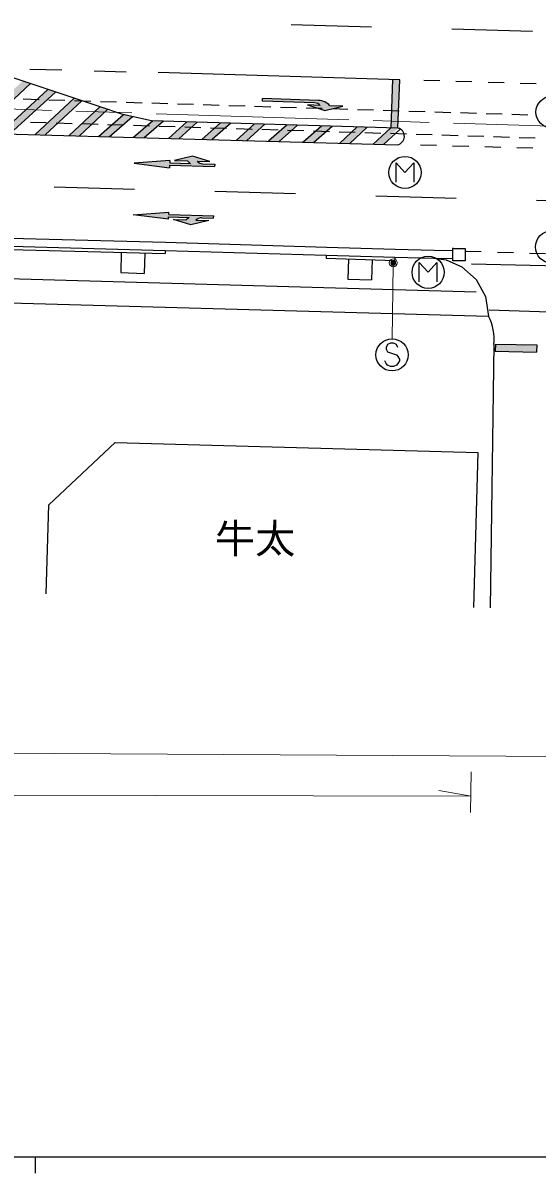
# Model space of a CAD drawing. Units: millimetres, scale not verified. Extents: x 40000 to 680000, y 20000 to 380000.
# Drawn here: x 167233 to 199196, y 204000 to 275506 of the extents above; entities that cross this region are included whole.
import ezdxf
from ezdxf.enums import TextEntityAlignment as Align

# ---------------------------------------------------------------- set-up
doc = ezdxf.new("R2010")
doc.units = ezdxf.units.MM
doc.header["$LTSCALE"] = 1000
doc.header["$PDMODE"] = 32
doc.header["$PDSIZE"] = 500
doc.linetypes.add('CHAIN', pattern=[18.5, 12, -1.5, 3.5, -1.5])
for name, color, linetype, lineweight in [('M-BGD', 7, 'Continuous', 25), ('M-BGD-EXST', 7, 'Continuous', 25), ('M-BMK', 2, 'CHAIN', 13), ('M-STR-HTXT', 7, 'Continuous', 13), ('M-STR-STRC', 7, 'Continuous', 25), ('M-TTL-BAND', 7, 'Continuous', 25)]:
    doc.layers.add(name, color=color, linetype=linetype, lineweight=lineweight)
doc.layers.add('M-BMK-HTXT', color=7, linetype='Continuous')
doc.styles.add('ＭＳ ゴシック', font='')
doc.styles.get('ＭＳ ゴシック').set_extended_font_data('MS Gothic')

msp = doc.modelspace()

# ---------------------------------------------------------------- hatches: boundary and pattern name
at = {"layer": 'M-BGD'}
for points in [[(185618, 270685), (182134, 270804), (182129, 270654), (185370, 270544, -0.20151), (185722, 270382), (184922, 270409), (186011, 270072), (187121, 270334), (186321, 270361, 0.20151)], [(176660, 266950), (177460, 266928, 0.06022), (177643, 266773), (176356, 266808), (176360, 266958), (174155, 266792), (176348, 266508), (176352, 266658), (179151, 266582), (179155, 266732), (178412, 266752, -0.20151), (178059, 266912), (178859, 266890), (177768, 267220)], [(196609, 255540), (196602, 255091), (199174, 255047), (199182, 255497)]]:
    msp.add_hatch(color=256, dxfattribs=at).paths.add_polyline_path(points)
at = {"layer": 'M-STR-STRC'}
for points in [[(167706, 271736), (167219, 271899), (163742, 268682), (163815, 268677), (164382, 268662)], [(190551, 268972), (190666, 271971), (190216, 271985), (190101, 268986), (190105, 268986)], [(169262, 271214), (168774, 271377), (165765, 268623), (166412, 268605)], [(170900, 270665), (170413, 270828), (167967, 268561), (168610, 268544)], [(172498, 270132), (172012, 270292), (170110, 268502), (170747, 268484)], [(174039, 269691), (173492, 269811), (171932, 268451), (172595, 268432)], [(175964, 269409), (175301, 269429), (174106, 268390), (174771, 268372)], [(178068, 269346), (177419, 269365), (176275, 268330), (176925, 268311)], [(180167, 269283), (179511, 269303), (178348, 268272), (179006, 268253)], [(182275, 269220), (181630, 269239), (180511, 268211), (181157, 268193)], [(184312, 269159), (183655, 269179), (182498, 268156), (183157, 268137)], [(186465, 269095), (185805, 269114), (184641, 268096), (185303, 268078)], [(187564, 268014), (188641, 269029), (188005, 269049), (186927, 268032)], [(190551, 268972), (190105, 268986), (189010, 267974), (189654, 267956)], [(176284, 263299), (176288, 263449), (177575, 263411, 0.06022), (177383, 263267), (176584, 263290), (177675, 262958), (178783, 263226), (177983, 263249, -0.20151), (178344, 263389), (179087, 263367), (179091, 263517), (176293, 263599), (176297, 263748), (174091, 263587)]]:
    msp.add_hatch(color=256, dxfattribs=at).paths.add_polyline_path(points)

# ---------------------------------------------------------------- linework, layer by layer
msp.add_arc((190417, 268457), 533, 59.08848, 75.4355)
at = {"layer": 'M-BGD'}
for p, q in [((164382, 268662), (167709, 271739)), ((190216, 271985), (190101, 268986)), ((190551, 268972), (190666, 271971)), ((168774, 271377), (165765, 268623)), ((169262, 271214), (166412, 268605)), ((168245, 270731), (167246, 270762)), ((167967, 268561), (170413, 270828)), ((168610, 268544), (170900, 270665)), ((169844, 270681), (168845, 270712)), ((171444, 270631), (170444, 270662)), ((173043, 270581), (172043, 270612)), ((174642, 270531), (173642, 270562)), ((176241, 270481), (175242, 270512)), ((177840, 270430), (176841, 270462)), ((179440, 270380), (178440, 270412)), ((181039, 270330), (180039, 270361)), ((182638, 270280), (181639, 270311)), ((182129, 270654), (182134, 270804)), ((185370, 270544), (182129, 270654)), ((185618, 270685), (182134, 270804)), ((185722, 270382), (184922, 270409)), ((184922, 270409), (186011, 270072)), ((186011, 270072), (187121, 270334)), ((187121, 270334), (186321, 270361)), ((172012, 270292), (170110, 268502)), ((172498, 270132), (170747, 268484)), ((171932, 268451), (173492, 269811)), ((172595, 268432), (174039, 269691)), ((184237, 270230), (183238, 270261)), ((185836, 270180), (184837, 270211)), ((187436, 270130), (186436, 270161)), ((189035, 270080), (188035, 270111)), ((190634, 270029), (189635, 270061)), ((192233, 269979), (191234, 270011)), ((193833, 269929), (192833, 269961)), ((195432, 269879), (194432, 269910)), ((197031, 269829), (196031, 269860)), ((198630, 269779), (197631, 269810)), ((167699, 269348), (168698, 269316)), ((169298, 269297), (170298, 269266)), ((170897, 269247), (171897, 269216)), ((172497, 269197), (173496, 269166)), ((174096, 269147), (175095, 269116)), ((175301, 269429), (174106, 268390)), ((175964, 269409), (174771, 268372)), ((175695, 269097), (176694, 269066)), ((176275, 268330), (177419, 269365)), ((176925, 268311), (178068, 269346)), ((177294, 269047), (178294, 269016)), ((179511, 269303), (178348, 268272)), ((178893, 268997), (179893, 268965)), ((180167, 269283), (179006, 268253)), ((180493, 268947), (181492, 268915)), ((180511, 268211), (181630, 269239)), ((181157, 268193), (182275, 269220)), ((182092, 268896), (183091, 268865)), ((183655, 269179), (182498, 268156)), ((184312, 269159), (183157, 268137)), ((184641, 268096), (185805, 269114)), ((185303, 268078), (186465, 269095)), ((188005, 269049), (186927, 268032)), ((188641, 269029), (187564, 268014)), ((189010, 267974), (190105, 268986)), ((189654, 267956), (190691, 268914)), ((183691, 268846), (184691, 268815)), ((185290, 268796), (186290, 268765)), ((186889, 268746), (187889, 268715)), ((188489, 268696), (189488, 268665)), ((190088, 268646), (191087, 268615)), ((191687, 268596), (192687, 268564)), ((193286, 268546), (194286, 268514)), ((194886, 268496), (195885, 268464)), ((196485, 268445), (197484, 268414)), ((198084, 268395), (199083, 268364)), ((176360, 266958), (174155, 266792)), ((174155, 266792), (176348, 266508)), ((176360, 266958), (176356, 266808)), ((176356, 266808), (177643, 266773)), ((177768, 267220), (176660, 266950)), ((176660, 266950), (177460, 266928)), ((178859, 266890), (177768, 267220)), ((178059, 266912), (178859, 266890)), ((178412, 266752), (179155, 266732)), ((179155, 266732), (179151, 266582)), ((176352, 266658), (176348, 266508)), ((176352, 266658), (179151, 266582)), ((162067, 262251), (176093, 261869)), ((176094, 261869), (186101, 261577)), ((162048, 261551), (176074, 261169)), ((173345, 261243), (173311, 259985)), ((174810, 261203), (174776, 259940)), ((176079, 261369), (176074, 261169)), ((186087, 261077), (186080, 260877)), ((186102, 261577), (190371, 261445)), ((193957, 261519), (193956, 261489)), ((186080, 260877), (190349, 260745)), ((187481, 260834), (187443, 259588)), ((188938, 260789), (188899, 259545)), ((190356, 260945), (190349, 260745)), ((173311, 259985), (174776, 259940)), ((187443, 259588), (188899, 259545)), ((121709, 259375), (196184, 257275)), ((196517, 255524), (196279, 239138)), ((196609, 255540), (196602, 255091)), ((196609, 255540), (199182, 255497)), ((199182, 255497), (199174, 255047)), ((196602, 255091), (199174, 255047)), ((168847, 245541), (172958, 249427)), ((172958, 249427), (195519, 248790)), ((195519, 248790), (195248, 239170)), ((168678, 240002), (168835, 245541))]:
    msp.add_line(p, q, dxfattribs=at)
for points in [[(130895, 262629), (133064, 262570), (152047, 262031), (162053, 261751), (176079, 261369), (186087, 261077), (190356, 260945), (192786, 260881), (193953, 260869)], [(85553, 261849), (103798, 261336), (108002, 260621), (123020, 260225), (129850, 260654), (195414, 258795)], [(190369, 261445), (192796, 261381), (193956, 261369)], [(192786, 260881), (193552, 260784), (194518, 260354), (195423, 259552), (195999, 258496), (196184, 257275)]]:
    msp.add_lwpolyline(points, dxfattribs=at)
msp.add_lwpolyline([(193952, 260722), (193956, 261489), (194723, 261484), (194719, 260717)], close=True, dxfattribs=at)
for centre, radius, start, end in [((185353, 270044), 500, 42.48562, 88.05862), ((185584, 269686), 1000, 42.48562, 88.05862), ((178193, 267608), 1000, 222.87864, 236.66331), ((178426, 267252), 500, 222.87864, 268.45164), ((193199, 255800), 3330, 355.24794, 26.29758)]:
    msp.add_arc(centre, radius, start, end, dxfattribs=at)
at = {"layer": 'M-BGD-EXST'}
for p, q in [((190437, 265612), (190437, 266812)), ((190437, 266812), (190987, 266212)), ((190987, 266212), (191537, 266812)), ((191537, 266812), (191537, 265612)), ((191876, 259404), (191876, 260604)), ((191876, 260604), (192426, 260004)), ((192426, 260004), (192976, 260604)), ((192976, 260604), (192976, 259404))]:
    msp.add_line(p, q, dxfattribs=at)
for centre in [(200132, 269968), (190987, 266212), (200097, 261579), (192426, 260004)]:
    msp.add_circle(centre, 1000, dxfattribs=at)
at = {"layer": 'M-BMK'}
msp.add_line((64563, 273390), (331366, 264919), dxfattribs=at)
at = {"layer": 'M-STR-HTXT'}
for p, q in [((190255, 260444), (190195, 255869)), ((89125, 230580), (330434, 229103)), ((195056, 226408), (195094, 228935)), ((85171, 227624), (195094, 227435)), ((195094, 227435), (193096, 227788))]:
    msp.add_line(p, q, dxfattribs=at)
for radius in [150, 120, 90, 60, 30, 20]:
    msp.add_circle((190257, 260594), radius, dxfattribs=at)
msp.add_point((190257, 260594), dxfattribs=at)
at = {"layer": 'M-STR-STRC'}
for p, q in [((183913, 275418), (188911, 275277)), ((193909, 275136), (198907, 274996)), ((167655, 272642), (169654, 272587)), ((171653, 272531), (173652, 272476)), ((190666, 271971), (175647, 272427)), ((193154, 271909), (192155, 271941)), ((195153, 271846), (194154, 271878)), ((197152, 271783), (196153, 271815)), ((199151, 271720), (198152, 271752)), ((192949, 267884), (191949, 267911)), ((194948, 267829), (193948, 267857)), ((196947, 267775), (195948, 267802)), ((198947, 267721), (197947, 267748)), ((174172, 265160), (169174, 265299)), ((184168, 264881), (179170, 265021)), ((194164, 264603), (189166, 264742)), ((204161, 264324), (199163, 264463)), ((174091, 263587), (176297, 263748)), ((176284, 263299), (174091, 263587)), ((176284, 263299), (176288, 263449)), ((176288, 263449), (177575, 263411)), ((176293, 263599), (176297, 263748)), ((176293, 263599), (179091, 263517)), ((176584, 263290), (177383, 263267)), ((177675, 262958), (176584, 263290)), ((178783, 263226), (177675, 262958)), ((177983, 263249), (178783, 263226)), ((178344, 263389), (179087, 263367)), ((179087, 263367), (179091, 263517)), ((195731, 261267), (194797, 261295)), ((197730, 261207), (196730, 261237)), ((199729, 261146), (198729, 261176)), ((200602, 260383), (195129, 260517)), ((200586, 257510), (196214, 257644)), ((189909, 255506), (189818, 255325)), ((189818, 255325), (189818, 255234)), ((190091, 255597), (189909, 255506)), ((190273, 255597), (190091, 255597)), ((190454, 255506), (190273, 255597)), ((190545, 255325), (190454, 255506)), ((189818, 255234), (189909, 255052)), ((189909, 255052), (190454, 254870)), ((190454, 254870), (190545, 254779)), ((190545, 254779), (190636, 254597)), ((190636, 254597), (190636, 254506)), ((189818, 254325), (189727, 254506)), ((189909, 254234), (189818, 254325)), ((190091, 254143), (189909, 254234)), ((190273, 254143), (190091, 254143)), ((190454, 254234), (190273, 254143)), ((190545, 254325), (190454, 254234)), ((190636, 254506), (190545, 254325))]:
    msp.add_line(p, q, dxfattribs=at)
for points in [[(190551, 268972), (175227, 269431), (173442, 269822), (171973, 270305), (167180, 271912), (165559, 272441), (163738, 272750), (161629, 272809), (63879, 275506)], [(142987, 271454), (154231, 269794), (159764, 269030), (161795, 268809), (163815, 268677), (190511, 267932)]]:
    msp.add_lwpolyline(points, dxfattribs=at)
msp.add_circle((190182, 254870), 1000, dxfattribs=at)
for centre, radius, start, end in [((190417, 268457), 533, 280.18436, 75.4355), ((178077, 262546), 1000, 120.12467, 133.90934), ((178330, 262889), 500, 88.33634, 133.90934)]:
    msp.add_arc(centre, radius, start, end, dxfattribs=at)
at = {"layer": 'M-TTL-BAND'}
for p, q in [((40000, 205000), (579000, 205000)), ((168000, 205000), (168000, 204000))]:
    msp.add_line(p, q, dxfattribs=at)

# ---------------------------------------------------------------- texts
at = {"layer": 'M-BMK-HTXT', "style": 'ＭＳ ゴシック'}
msp.add_text('牛太', height=1833, dxfattribs=at).set_placement((179164, 244366), align=Align.TOP_LEFT)

doc.saveas('drawing.dxf')
